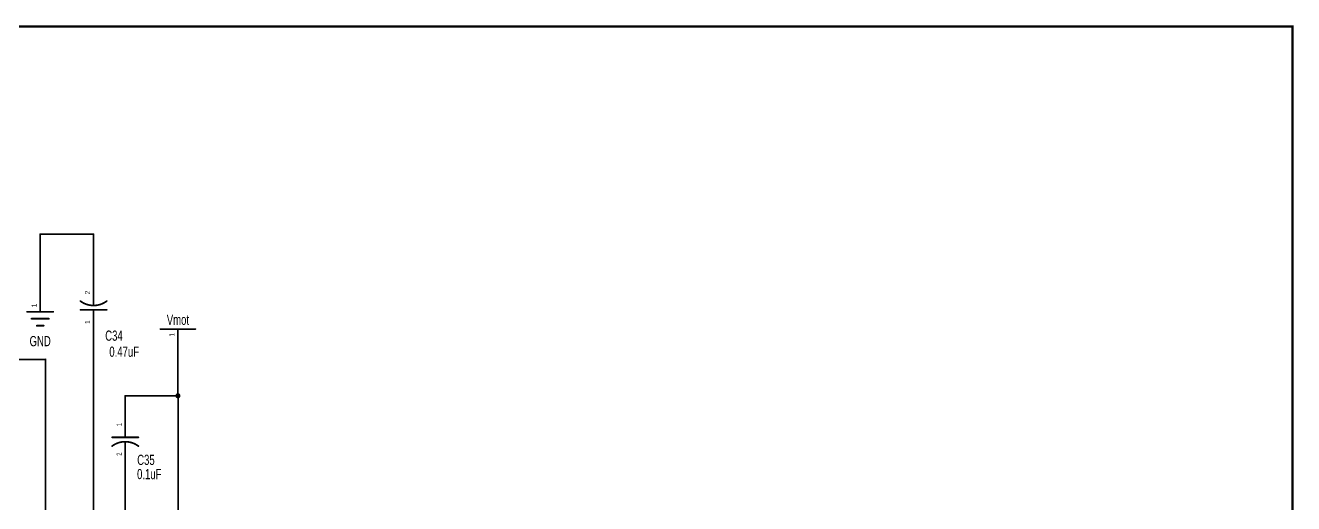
# Model space of a CAD drawing. Extents: x -2.1 to 9.4, y -2.2 to 5.9.
# Drawn here: x 2.16 to 9.42, y 3.12 to 5.85 of the extents above; entities that cross this region are included whole.
import ezdxf
from ezdxf.enums import TextEntityAlignment as Align

# ---------------------------------------------------------------- set-up
doc = ezdxf.new("R2010")
doc.units = 0
for name, color, linetype in [('Element', 253, 'CONTINUOUS'), ('Net', 50, 'CONTINUOUS'), ('Pin', 50, 'CONTINUOUS'), ('Titles', 253, 'CONTINUOUS')]:
    doc.layers.add(name, color=color, linetype=linetype)

msp = doc.modelspace()

# ---------------------------------------------------------------- linework, layer by layer
at = {"layer": 'Element', "linetype": 'CONTINUOUS'}
for points, const_width in [([(2.4756, 4.2767), (2.4822, 4.2721), (2.4891, 4.2679), (2.4962, 4.2641), (2.5036, 4.2608), (2.5111, 4.258), (2.5189, 4.2557), (2.5267, 4.2539), (2.5347, 4.2526), (2.5427, 4.2518), (2.5508, 4.2516), (2.5589, 4.2518), (2.5669, 4.2526), (2.5749, 4.2539), (2.5827, 4.2557), (2.5905, 4.258), (2.598, 4.2609), (2.6054, 4.2641), (2.6125, 4.2679), (2.6194, 4.2721), (2.626, 4.2768)], 0.01), ([(2.5508, 4.2516), (2.5508, 4.2896)], 0.0098), ([(2.1705, 4.2161), (2.3205, 4.2161)], 0.0098), ([(2.6258, 4.2266), (2.4758, 4.2266)], 0.0098), ([(2.5508, 4.1896), (2.5508, 4.2266)], 0.0098), ([(2.1955, 4.1761), (2.2955, 4.1761)], 0.0098), ([(2.2255, 4.1361), (2.2655, 4.1361)], 0.0098), ([(2.9334, 4.1169), (3.1334, 4.1169)], 0.0098), ([(2.6569, 3.4973), (2.8069, 3.4973)], 0.0098), ([(2.7319, 3.5343), (2.7319, 3.4973)], 0.0098), ([(2.8071, 3.4471), (2.8005, 3.4518), (2.7936, 3.456), (2.7865, 3.4598), (2.7791, 3.463), (2.7716, 3.4659), (2.7638, 3.4682), (2.756, 3.47), (2.748, 3.4713), (2.74, 3.4721), (2.7319, 3.4723), (2.7238, 3.472), (2.7158, 3.4713), (2.7078, 3.47), (2.7, 3.4682), (2.6922, 3.4658), (2.6847, 3.463), (2.6773, 3.4597), (2.6702, 3.456), (2.6633, 3.4518), (2.6567, 3.4471)], 0.01), ([(2.7319, 3.4723), (2.7319, 3.4343)], 0.0098)]:
    msp.add_lwpolyline(points, dxfattribs=dict(at, const_width=const_width))
for points, const_width in [([(2.4731, 4.2767, 1), (2.4781, 4.2767, 1), (2.4731, 4.2767, 1)], 0.005), ([(2.5483, 4.2896, 1), (2.5533, 4.2896, 1), (2.5483, 4.2896, 1)], 0.0049), ([(2.6235, 4.2768, 1), (2.6285, 4.2768, 1), (2.6235, 4.2768, 1)], 0.005), ([(2.1681, 4.2161, 1), (2.173, 4.2161, 1), (2.1681, 4.2161, 1)], 0.0049), ([(2.3181, 4.2161, 1), (2.323, 4.2161, 1), (2.3181, 4.2161, 1)], 0.0049), ([(2.4733, 4.2266, 1), (2.4783, 4.2266, 1), (2.4733, 4.2266, 1)], 0.0049), ([(2.5483, 4.2516, 1), (2.5533, 4.2516, 1), (2.5483, 4.2516, 1)], 0.0049), ([(2.5483, 4.2266, 1), (2.5533, 4.2266, 1), (2.5483, 4.2266, 1)], 0.0049), ([(2.6233, 4.2266, 1), (2.6283, 4.2266, 1), (2.6233, 4.2266, 1)], 0.0049), ([(2.1931, 4.1761, 1), (2.198, 4.1761, 1), (2.1931, 4.1761, 1)], 0.0049), ([(2.2231, 4.1361, 1), (2.228, 4.1361, 1), (2.2231, 4.1361, 1)], 0.0049), ([(2.2631, 4.1361, 1), (2.268, 4.1361, 1), (2.2631, 4.1361, 1)], 0.0049), ([(2.2931, 4.1761, 1), (2.298, 4.1761, 1), (2.2931, 4.1761, 1)], 0.0049), ([(2.5483, 4.1896, 1), (2.5533, 4.1896, 1), (2.5483, 4.1896, 1)], 0.0049), ([(2.9309, 4.1169, 1), (2.9358, 4.1169, 1), (2.9309, 4.1169, 1)], 0.0049), ([(3.1309, 4.1169, 1), (3.1358, 4.1169, 1), (3.1309, 4.1169, 1)], 0.0049), ([(2.6544, 3.4973, 1), (2.6594, 3.4973, 1), (2.6544, 3.4973, 1)], 0.0049), ([(2.7294, 3.5343, 1), (2.7344, 3.5343, 1), (2.7294, 3.5343, 1)], 0.0049), ([(2.7294, 3.4973, 1), (2.7344, 3.4973, 1), (2.7294, 3.4973, 1)], 0.0049), ([(2.8044, 3.4973, 1), (2.8094, 3.4973, 1), (2.8044, 3.4973, 1)], 0.0049), ([(2.6542, 3.4471, 1), (2.6592, 3.4471, 1), (2.6542, 3.4471, 1)], 0.005), ([(2.7294, 3.4723, 1), (2.7344, 3.4723, 1), (2.7294, 3.4723, 1)], 0.0049), ([(2.7294, 3.4343, 1), (2.7344, 3.4343, 1), (2.7294, 3.4343, 1)], 0.0049), ([(2.8046, 3.4471, 1), (2.8096, 3.4471, 1), (2.8046, 3.4471, 1)], 0.005)]:
    msp.add_lwpolyline(points, format="xyb", dxfattribs=dict(at, const_width=const_width))
at = {"layer": 'Net', "linetype": 'CONTINUOUS', "const_width": 0.0098}
for points in [[(2.5508, 4.6595), (2.2455, 4.6595)], [(2.2455, 4.6595), (2.2455, 4.3661)], [(2.5508, 4.4396), (2.5508, 4.6595)], [(2.5509, 4.0396), (2.5509, 2.9342)], [(2.2759, 3.9434), (1.2824, 3.9434)], [(2.2759, 3.0035), (2.2759, 3.9434)], [(3.0334, 3.9669), (3.0334, 3.7348)], [(2.7319, 3.6843), (2.7319, 3.7348)], [(2.7319, 3.7348), (3.0355, 3.7348)], [(3.0235, 3.7348), (3.024, 3.7318), (3.0254, 3.729), (3.0276, 3.7269), (3.0303, 3.7255), (3.0334, 3.725), (3.0364, 3.7255), (3.0391, 3.7269), (3.0413, 3.729), (3.0427, 3.7318), (3.0432, 3.7348), (3.0427, 3.7379), (3.0413, 3.7406), (3.0391, 3.7428), (3.0364, 3.7442), (3.0334, 3.7447), (3.0303, 3.7442), (3.0276, 3.7428), (3.0254, 3.7406), (3.024, 3.7379), (3.0235, 3.7348)], [(3.0355, 3.7348), (3.0355, 2.9285)], [(2.7319, 3.0035), (2.7319, 3.2843)]]:
    msp.add_lwpolyline(points, dxfattribs=at)
at = {"layer": 'Net', "linetype": 'CONTINUOUS', "const_width": 0.0049}
for points in [[(2.2431, 4.6595, 1), (2.248, 4.6595, 1), (2.2431, 4.6595, 1)], [(2.2431, 4.6595, 1), (2.248, 4.6595, 1), (2.2431, 4.6595, 1)], [(2.5483, 4.6595, 1), (2.5533, 4.6595, 1), (2.5483, 4.6595, 1)], [(2.5483, 4.6595, 1), (2.5533, 4.6595, 1), (2.5483, 4.6595, 1)], [(2.5483, 4.4396, 1), (2.5533, 4.4396, 1), (2.5483, 4.4396, 1)], [(2.2431, 4.3661, 1), (2.248, 4.3661, 1), (2.2431, 4.3661, 1)], [(2.5484, 4.0396, 1), (2.5534, 4.0396, 1), (2.5484, 4.0396, 1)], [(2.2734, 3.9434, 1), (2.2784, 3.9434, 1), (2.2734, 3.9434, 1)], [(2.2734, 3.9434, 1), (2.2784, 3.9434, 1), (2.2734, 3.9434, 1)], [(3.0309, 3.9669, 1), (3.0358, 3.9669, 1), (3.0309, 3.9669, 1)], [(2.7294, 3.7348, 1), (2.7344, 3.7348, 1), (2.7294, 3.7348, 1)], [(2.7294, 3.7348, 1), (2.7344, 3.7348, 1), (2.7294, 3.7348, 1)], [(3.0211, 3.7348, 1), (3.026, 3.7348, 1), (3.0211, 3.7348, 1)], [(3.0309, 3.7348, 1), (3.0358, 3.7348, 1), (3.0309, 3.7348, 1)], [(3.0331, 3.7348, 1), (3.038, 3.7348, 1), (3.0331, 3.7348, 1)], [(3.0331, 3.7348, 1), (3.038, 3.7348, 1), (3.0331, 3.7348, 1)], [(2.7294, 3.6843, 1), (2.7344, 3.6843, 1), (2.7294, 3.6843, 1)], [(2.7294, 3.2843, 1), (2.7344, 3.2843, 1), (2.7294, 3.2843, 1)]]:
    msp.add_lwpolyline(points, format="xyb", dxfattribs=at)
at = {"layer": 'Pin', "linetype": 'CONTINUOUS', "const_width": 0.0049}
for points in [[(2.5483, 4.4396, 1), (2.5533, 4.4396, 1), (2.5483, 4.4396, 1)], [(2.2431, 4.3661, 1), (2.248, 4.3661, 1), (2.2431, 4.3661, 1)], [(2.5483, 4.2896, 1), (2.5533, 4.2896, 1), (2.5483, 4.2896, 1)], [(2.2431, 4.2161, 1), (2.248, 4.2161, 1), (2.2431, 4.2161, 1)], [(2.5483, 4.1896, 1), (2.5533, 4.1896, 1), (2.5483, 4.1896, 1)], [(3.0309, 4.1169, 1), (3.0358, 4.1169, 1), (3.0309, 4.1169, 1)], [(2.5483, 4.0396, 1), (2.5533, 4.0396, 1), (2.5483, 4.0396, 1)], [(3.0309, 3.9669, 1), (3.0358, 3.9669, 1), (3.0309, 3.9669, 1)], [(2.7294, 3.6843, 1), (2.7344, 3.6843, 1), (2.7294, 3.6843, 1)], [(2.7294, 3.5343, 1), (2.7344, 3.5343, 1), (2.7294, 3.5343, 1)], [(2.7294, 3.4343, 1), (2.7344, 3.4343, 1), (2.7294, 3.4343, 1)], [(2.7294, 3.2843, 1), (2.7344, 3.2843, 1), (2.7294, 3.2843, 1)]]:
    msp.add_lwpolyline(points, format="xyb", dxfattribs=at)
at = {"layer": 'Pin', "linetype": 'CONTINUOUS', "const_width": 0.0098}
for points in [[(2.5508, 4.2896), (2.5508, 4.4396)], [(2.2455, 4.2161), (2.2455, 4.3661)], [(2.5508, 4.1896), (2.5508, 4.0396)], [(3.0334, 4.1169), (3.0334, 3.9669)], [(2.7319, 3.5343), (2.7319, 3.6843)], [(2.7319, 3.4343), (2.7319, 3.2843)]]:
    msp.add_lwpolyline(points, dxfattribs=at)
at = {"layer": 'Titles', "linetype": 'CONTINUOUS', "const_width": 0.0131}
msp.add_lwpolyline([(9.4095, -2.2204), (-2.0835, -2.2204), (-2.0835, 5.8476), (9.4095, 5.8476), (9.4095, -2.2204)], dxfattribs=at)

# ---------------------------------------------------------------- texts
at = {"layer": 'Element', "width": 0.7}
for s, p in [('Vmot', (3.0334, 4.1234)), ('GND', (2.2455, 4.0011)), ('C34', (2.6675, 4.0324)), ('0.47uF', (2.726, 3.9407)), ('C35', (2.8504, 3.3218)), ('0.1uF', (2.8696, 3.2405))]:
    msp.add_text(s, height=0.0583, dxfattribs=at).set_placement(p, align=Align.BOTTOM_CENTER)
at = {"layer": 'Pin', "width": 0.7}
for s, p in [('2', (2.5016, 4.3158)), ('1', (2.1963, 4.2424)), ('1', (2.5016, 4.1469)), ('1', (2.9841, 4.0742)), ('1', (2.6827, 3.5606)), ('2', (2.6827, 3.3917))]:
    msp.add_text(s, height=0.0292, rotation=90, dxfattribs=at).set_placement(p, align=Align.TOP_LEFT)

doc.saveas('drawing.dxf')
